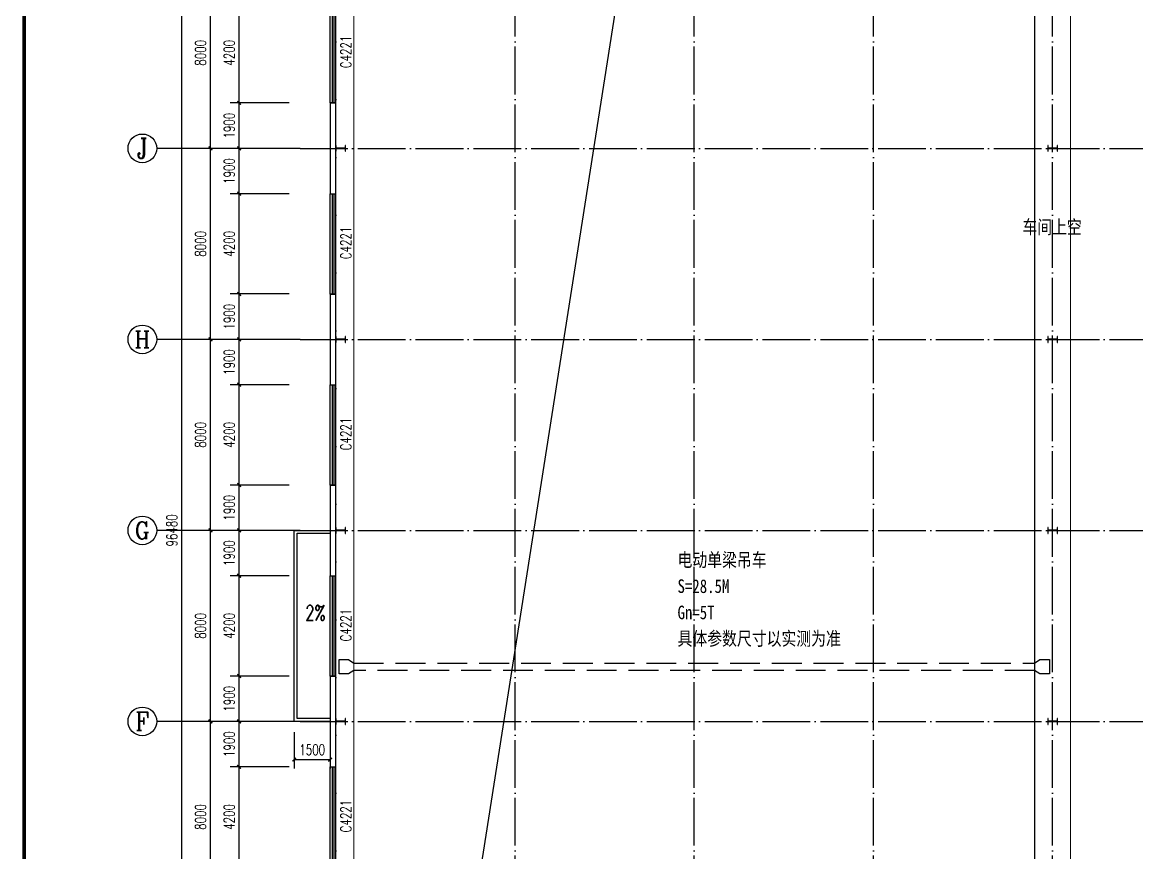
# Model space of a CAD drawing. Extents: x 14586673 to 15379323, y -344170 to -118775.
# Drawn here: x 14772598 to 14819245, y -269718 to -234941 of the extents above; entities that cross this region are included whole.
import ezdxf
from ezdxf.enums import TextEntityAlignment as Align

# ---------------------------------------------------------------- set-up
doc = ezdxf.new("R2010")
doc.units = 0
doc.header["$LTSCALE"] = 1000
doc.header["$MEASUREMENT"] = 0
doc.linetypes.add('DASH', pattern=[0.35, 0.25, -0.1])
doc.linetypes.add('DOTE', pattern=[2.42, 2, -0.2, 0.02, -0.2])
for name, color, linetype in [('AXIS', 3, 'Continuous'), ('AXIS_TEXT', 7, 'Continuous'), ('COLUMN', 2, 'Continuous'), ('DIM_SYMB', 3, 'Continuous'), ('DOTE', 1, 'DOTE'), ('PUB_DIM', 3, 'Continuous'), ('PUB_TEXT', 7, 'Continuous'), ('TK', 4, 'Continuous'), ('WALL-PARAPET', 6, 'Continuous'), ('WINDOW', 4, 'Continuous'), ('WINDOW_TEXT', 7, 'Continuous')]:
    doc.layers.add(name, color=color, linetype=linetype)
doc.styles.add('_TCH_AXIS', font='COMPLEX', dxfattribs={"bigfont": 'GBCBIG'})
doc.styles.add('_TCH_DIM', font='SIMPLEX', dxfattribs={"bigfont": 'GBCBIG'})
doc.styles.add('_TCH_DIM_T3', font='SIMPLEX', dxfattribs={"width": 0.705882, "bigfont": 'GBCBIG'})
doc.styles.add('_TCH_WINDOW', font='SIMPLEX', dxfattribs={"height": 3.5, "bigfont": 'GBCBIG'})
doc.styles.add('COMPLEX', font='COMPLEX')
doc.styles.add('宋体', font='', dxfattribs={"width": 0.8})
doc.styles.get('宋体').set_extended_font_data('SimSun')
doc.dimstyles.new('_TCH_ARCH&&150', dxfattribs={"dimtxt": 446.25, "dimasz": 150, "dimexe": 375, "dimexo": 450, "dimgap": 189.375, "dimtad": 1, "dimdec": 0, "dimzin": 0, "dimdsep": 46, "dimtxsty": '_TCH_DIM_T3', "dimblk": 'ARCHTICK', "dimcen": 0.09, "dimclrt": 7, "dimazin": 2, "dimtfac": 1, "dimtdec": 0, "dimtix": 1, "dimtmove": 2, "dimatfit": 3, "dimfxl": 0, "dimtolj": 1, "dimtzin": 0, "dimarcsym": 0})

# ---------------------------------------------------------------- blocks, each defined once
blk = doc.blocks.new('A$C797E1D2B')
at = {"layer": 'COLUMN'}
h = blk.add_hatch(color=256, dxfattribs=at)
h.paths.add_polyline_path([(125, 400), (250, 400), (250, 388), (130, 388), (130, 200), (125, 200)])
h.paths.add_polyline_path([(0, 400), (125, 400), (125, 200), (120, 200), (120, 388), (0, 388)])
h.paths.add_polyline_path([(0, 12), (120, 12), (120, 200), (125, 200), (125, 0), (0, 0)])
h.paths.add_polyline_path([(125, 200), (130, 200), (130, 12), (250, 12), (250, 0), (125, 0)])
blk.add_lwpolyline([(250, 0), (250, 12), (130, 12), (130, 388), (250, 388), (250, 400), (0, 400), (0, 388), (120, 388), (120, 12), (0, 12), (0, 0)], close=True, dxfattribs=at)
blk = doc.blocks.new('GeYuanFrame_70717211', base_point=(20.09, 4.53))
at = {"layer": 'TK', "const_width": 1}
blk.add_lwpolyline([(45.09, 588.53), (1061.09, 588.53), (1061.09, 14.53), (45.09, 14.53)], close=True, dxfattribs=at)
blk = doc.blocks.new('$TCHSYS$WIN2D')
for p, q in [((-0.5, 0.5), (0.5, 0.5)), ((-0.5, 0.5), (-0.5, -0.5)), ((0.5, 0.5), (0.5, -0.5)), ((0.5, 0.167), (-0.5, 0.167)), ((0.5, -0.167), (-0.5, -0.167)), ((-0.5, -0.5), (0.5, -0.5))]:
    blk.add_line(p, q)
blk = doc.blocks.new('_ArchTick')
at = {"color": 0, "linetype": 'ByBlock', "const_width": 0.4}
blk.add_lwpolyline([(-0.5, -0.5), (0.5, 0.5)], dxfattribs=at)
blk = doc.blocks.new('*D136')
at = {"layer": 'Defpoints', "color": 0}
for p in [(14783983, -264220), (14785483, -264220), (14785483, -265820)]:
    blk.add_point(p, dxfattribs=at)
at = {"layer": 'PUB_DIM', "color": 0, "lineweight": -2}
for p, q in [((14783983, -264670), (14783983, -266195)), ((14785483, -264670), (14785483, -266195)), ((14783983, -265820), (14785483, -265820))]:
    blk.add_line(p, q, dxfattribs=at)
at = {"layer": 'PUB_DIM', "color": 0, "lineweight": -2, "xscale": 150, "yscale": 150, "zscale": 150, "rotation": 180}
blk.add_blockref('_ArchTick', (14783983, -265820), dxfattribs=at)
at = {"layer": 'PUB_DIM', "color": 0, "lineweight": -2, "xscale": 150, "yscale": 150, "zscale": 150}
blk.add_blockref('_ArchTick', (14785483, -265820), dxfattribs=at)
at = {"layer": 'PUB_DIM', "color": 7, "insert": (14784733, -265408), "char_height": 446.2, "attachment_point": 5, "style": '_TCH_DIM_T3'}
blk.add_mtext('\\A1;1500', dxfattribs=at)
blk = doc.blocks.new('_AXISO')
blk.add_circle((0, 0), 0.5)
at = {"layer": 'AXIS_TEXT', "style": 'COMPLEX', "width": 1.041667}
blk.add_attdef('A', text='', height=0.56, dxfattribs=at).set_placement((-0.25, -0.28), (0.25, -0.28), align=Align.FIT)
blk = doc.blocks.new('*D145')
at = {"layer": 'AXIS', "color": 0, "lineweight": -2}
for p, q in [((14783773, -207980), (14778898, -207980)), ((14779273, -304460), (14779273, -207980)), ((14783773, -304460), (14778898, -304460))]:
    blk.add_line(p, q, dxfattribs=at)
at = {"layer": 'Defpoints', "color": 0}
for p in [(14779273, -207980), (14784223, -207980), (14784223, -304460)]:
    blk.add_point(p, dxfattribs=at)
at = {"layer": 'AXIS', "color": 0, "lineweight": -2, "xscale": 150, "yscale": 150, "zscale": 150}
for p, rotation in [((14779273, -207980), 90), ((14779273, -304460), 270)]:
    blk.add_blockref('_ArchTick', p, dxfattribs=dict(at, rotation=rotation))
at = {"layer": 'AXIS', "color": 7, "insert": (14778860, -256220), "char_height": 446.2, "attachment_point": 5, "rotation": 90, "style": '_TCH_DIM_T3'}
blk.add_mtext('\\A1;96480', dxfattribs=at)
blk = doc.blocks.new('*D151')
at = {"layer": 'AXIS', "color": 0, "lineweight": -2}
for p, q in [((14783773, -264220), (14780098, -264220)), ((14780473, -272220), (14780473, -264220)), ((14783773, -272220), (14780098, -272220))]:
    blk.add_line(p, q, dxfattribs=at)
at = {"layer": 'Defpoints', "color": 0}
for p in [(14780473, -264220), (14784223, -264220), (14784223, -272220)]:
    blk.add_point(p, dxfattribs=at)
at = {"layer": 'AXIS', "color": 0, "lineweight": -2, "xscale": 150, "yscale": 150, "zscale": 150}
for p, rotation in [((14780473, -264220), 90), ((14780473, -272220), 270)]:
    blk.add_blockref('_ArchTick', p, dxfattribs=dict(at, rotation=rotation))
at = {"layer": 'AXIS', "color": 7, "insert": (14780060, -268220), "char_height": 446.2, "attachment_point": 5, "rotation": 90, "style": '_TCH_DIM_T3'}
blk.add_mtext('\\A1;8000', dxfattribs=at)
blk = doc.blocks.new('*D152')
at = {"layer": 'AXIS', "color": 0, "lineweight": -2}
for p, q in [((14783773, -256220), (14780098, -256220)), ((14780473, -264220), (14780473, -256220)), ((14783773, -264220), (14780098, -264220))]:
    blk.add_line(p, q, dxfattribs=at)
at = {"layer": 'Defpoints', "color": 0}
for p in [(14780473, -256220), (14784223, -256220), (14784223, -264220)]:
    blk.add_point(p, dxfattribs=at)
at = {"layer": 'AXIS', "color": 0, "lineweight": -2, "xscale": 150, "yscale": 150, "zscale": 150}
for p, rotation in [((14780473, -256220), 90), ((14780473, -264220), 270)]:
    blk.add_blockref('_ArchTick', p, dxfattribs=dict(at, rotation=rotation))
at = {"layer": 'AXIS', "color": 7, "insert": (14780060, -260220), "char_height": 446.2, "attachment_point": 5, "rotation": 90, "style": '_TCH_DIM_T3'}
blk.add_mtext('\\A1;8000', dxfattribs=at)
blk = doc.blocks.new('*D153')
at = {"layer": 'AXIS', "color": 0, "lineweight": -2}
for p, q in [((14783773, -248220), (14780098, -248220)), ((14780473, -256220), (14780473, -248220)), ((14783773, -256220), (14780098, -256220))]:
    blk.add_line(p, q, dxfattribs=at)
at = {"layer": 'Defpoints', "color": 0}
for p in [(14780473, -248220), (14784223, -248220), (14784223, -256220)]:
    blk.add_point(p, dxfattribs=at)
at = {"layer": 'AXIS', "color": 0, "lineweight": -2, "xscale": 150, "yscale": 150, "zscale": 150}
for p, rotation in [((14780473, -248220), 90), ((14780473, -256220), 270)]:
    blk.add_blockref('_ArchTick', p, dxfattribs=dict(at, rotation=rotation))
at = {"layer": 'AXIS', "color": 7, "insert": (14780060, -252220), "char_height": 446.2, "attachment_point": 5, "rotation": 90, "style": '_TCH_DIM_T3'}
blk.add_mtext('\\A1;8000', dxfattribs=at)
blk = doc.blocks.new('*D154')
at = {"layer": 'AXIS', "color": 0, "lineweight": -2}
for p, q in [((14783773, -240220), (14780098, -240220)), ((14780473, -248220), (14780473, -240220)), ((14783773, -248220), (14780098, -248220))]:
    blk.add_line(p, q, dxfattribs=at)
at = {"layer": 'Defpoints', "color": 0}
for p in [(14780473, -240220), (14784223, -240220), (14784223, -248220)]:
    blk.add_point(p, dxfattribs=at)
at = {"layer": 'AXIS', "color": 0, "lineweight": -2, "xscale": 150, "yscale": 150, "zscale": 150}
for p, rotation in [((14780473, -240220), 90), ((14780473, -248220), 270)]:
    blk.add_blockref('_ArchTick', p, dxfattribs=dict(at, rotation=rotation))
at = {"layer": 'AXIS', "color": 7, "insert": (14780060, -244220), "char_height": 446.2, "attachment_point": 5, "rotation": 90, "style": '_TCH_DIM_T3'}
blk.add_mtext('\\A1;8000', dxfattribs=at)
blk = doc.blocks.new('*D155')
at = {"layer": 'AXIS', "color": 0, "lineweight": -2}
for p, q in [((14783773, -232220), (14780098, -232220)), ((14780473, -240220), (14780473, -232220)), ((14783773, -240220), (14780098, -240220))]:
    blk.add_line(p, q, dxfattribs=at)
at = {"layer": 'Defpoints', "color": 0}
for p in [(14780473, -232220), (14784223, -232220), (14784223, -240220)]:
    blk.add_point(p, dxfattribs=at)
at = {"layer": 'AXIS', "color": 0, "lineweight": -2, "xscale": 150, "yscale": 150, "zscale": 150}
for p, rotation in [((14780473, -232220), 90), ((14780473, -240220), 270)]:
    blk.add_blockref('_ArchTick', p, dxfattribs=dict(at, rotation=rotation))
at = {"layer": 'AXIS', "color": 7, "insert": (14780060, -236220), "char_height": 446.2, "attachment_point": 5, "rotation": 90, "style": '_TCH_DIM_T3'}
blk.add_mtext('\\A1;8000', dxfattribs=at)
blk = doc.blocks.new('*D474')
at = {"layer": 'Defpoints', "color": 0}
for p in [(14781673, -266120), (14784223, -266120), (14784223, -270320)]:
    blk.add_point(p, dxfattribs=at)
at = {"layer": 'PUB_DIM', "color": 0, "lineweight": -2}
for p, q in [((14783773, -266120), (14781298, -266120)), ((14781673, -270320), (14781673, -266120)), ((14783773, -270320), (14781298, -270320))]:
    blk.add_line(p, q, dxfattribs=at)
at = {"layer": 'PUB_DIM', "color": 0, "lineweight": -2, "xscale": 150, "yscale": 150, "zscale": 150}
for p, rotation in [((14781673, -266120), 90), ((14781673, -270320), 270)]:
    blk.add_blockref('_ArchTick', p, dxfattribs=dict(at, rotation=rotation))
at = {"layer": 'PUB_DIM', "color": 7, "insert": (14781260, -268220), "char_height": 446.2, "attachment_point": 5, "rotation": 90, "style": '_TCH_DIM_T3'}
blk.add_mtext('\\A1;4200', dxfattribs=at)
blk = doc.blocks.new('*D475')
at = {"layer": 'Defpoints', "color": 0}
for p in [(14781673, -264220), (14784223, -264220), (14784223, -266120)]:
    blk.add_point(p, dxfattribs=at)
at = {"layer": 'PUB_DIM', "color": 0, "lineweight": -2}
for p, q in [((14783773, -264220), (14781298, -264220)), ((14781673, -266120), (14781673, -264220)), ((14783773, -266120), (14781298, -266120))]:
    blk.add_line(p, q, dxfattribs=at)
at = {"layer": 'PUB_DIM', "color": 0, "lineweight": -2, "xscale": 150, "yscale": 150, "zscale": 150}
for p, rotation in [((14781673, -264220), 90), ((14781673, -266120), 270)]:
    blk.add_blockref('_ArchTick', p, dxfattribs=dict(at, rotation=rotation))
at = {"layer": 'PUB_DIM', "color": 7, "insert": (14781260, -265170), "char_height": 446.2, "attachment_point": 5, "rotation": 90, "style": '_TCH_DIM_T3'}
blk.add_mtext('\\A1;1900', dxfattribs=at)
blk = doc.blocks.new('*D476')
at = {"layer": 'Defpoints', "color": 0}
for p in [(14781673, -262320), (14784223, -262320), (14784223, -264220)]:
    blk.add_point(p, dxfattribs=at)
at = {"layer": 'PUB_DIM', "color": 0, "lineweight": -2}
for p, q in [((14783773, -262320), (14781298, -262320)), ((14781673, -264220), (14781673, -262320)), ((14783773, -264220), (14781298, -264220))]:
    blk.add_line(p, q, dxfattribs=at)
at = {"layer": 'PUB_DIM', "color": 0, "lineweight": -2, "xscale": 150, "yscale": 150, "zscale": 150}
for p, rotation in [((14781673, -262320), 90), ((14781673, -264220), 270)]:
    blk.add_blockref('_ArchTick', p, dxfattribs=dict(at, rotation=rotation))
at = {"layer": 'PUB_DIM', "color": 7, "insert": (14781260, -263270), "char_height": 446.2, "attachment_point": 5, "rotation": 90, "style": '_TCH_DIM_T3'}
blk.add_mtext('\\A1;1900', dxfattribs=at)
blk = doc.blocks.new('*D477')
at = {"layer": 'Defpoints', "color": 0}
for p in [(14781673, -258120), (14784223, -258120), (14784223, -262320)]:
    blk.add_point(p, dxfattribs=at)
at = {"layer": 'PUB_DIM', "color": 0, "lineweight": -2}
for p, q in [((14783773, -258120), (14781298, -258120)), ((14781673, -262320), (14781673, -258120)), ((14783773, -262320), (14781298, -262320))]:
    blk.add_line(p, q, dxfattribs=at)
at = {"layer": 'PUB_DIM', "color": 0, "lineweight": -2, "xscale": 150, "yscale": 150, "zscale": 150}
for p, rotation in [((14781673, -258120), 90), ((14781673, -262320), 270)]:
    blk.add_blockref('_ArchTick', p, dxfattribs=dict(at, rotation=rotation))
at = {"layer": 'PUB_DIM', "color": 7, "insert": (14781260, -260220), "char_height": 446.2, "attachment_point": 5, "rotation": 90, "style": '_TCH_DIM_T3'}
blk.add_mtext('\\A1;4200', dxfattribs=at)
blk = doc.blocks.new('*D478')
at = {"layer": 'Defpoints', "color": 0}
for p in [(14781673, -256220), (14784223, -256220), (14784223, -258120)]:
    blk.add_point(p, dxfattribs=at)
at = {"layer": 'PUB_DIM', "color": 0, "lineweight": -2}
for p, q in [((14783773, -256220), (14781298, -256220)), ((14781673, -258120), (14781673, -256220)), ((14783773, -258120), (14781298, -258120))]:
    blk.add_line(p, q, dxfattribs=at)
at = {"layer": 'PUB_DIM', "color": 0, "lineweight": -2, "xscale": 150, "yscale": 150, "zscale": 150}
for p, rotation in [((14781673, -256220), 90), ((14781673, -258120), 270)]:
    blk.add_blockref('_ArchTick', p, dxfattribs=dict(at, rotation=rotation))
at = {"layer": 'PUB_DIM', "color": 7, "insert": (14781260, -257170), "char_height": 446.2, "attachment_point": 5, "rotation": 90, "style": '_TCH_DIM_T3'}
blk.add_mtext('\\A1;1900', dxfattribs=at)
blk = doc.blocks.new('*D479')
at = {"layer": 'Defpoints', "color": 0}
for p in [(14781673, -254320), (14784223, -254320), (14784223, -256220)]:
    blk.add_point(p, dxfattribs=at)
at = {"layer": 'PUB_DIM', "color": 0, "lineweight": -2}
for p, q in [((14783773, -254320), (14781298, -254320)), ((14781673, -256220), (14781673, -254320)), ((14783773, -256220), (14781298, -256220))]:
    blk.add_line(p, q, dxfattribs=at)
at = {"layer": 'PUB_DIM', "color": 0, "lineweight": -2, "xscale": 150, "yscale": 150, "zscale": 150}
for p, rotation in [((14781673, -254320), 90), ((14781673, -256220), 270)]:
    blk.add_blockref('_ArchTick', p, dxfattribs=dict(at, rotation=rotation))
at = {"layer": 'PUB_DIM', "color": 7, "insert": (14781260, -255270), "char_height": 446.2, "attachment_point": 5, "rotation": 90, "style": '_TCH_DIM_T3'}
blk.add_mtext('\\A1;1900', dxfattribs=at)
blk = doc.blocks.new('*D480')
at = {"layer": 'Defpoints', "color": 0}
for p in [(14781673, -250120), (14784223, -250120), (14784223, -254320)]:
    blk.add_point(p, dxfattribs=at)
at = {"layer": 'PUB_DIM', "color": 0, "lineweight": -2}
for p, q in [((14783773, -250120), (14781298, -250120)), ((14781673, -254320), (14781673, -250120)), ((14783773, -254320), (14781298, -254320))]:
    blk.add_line(p, q, dxfattribs=at)
at = {"layer": 'PUB_DIM', "color": 0, "lineweight": -2, "xscale": 150, "yscale": 150, "zscale": 150}
for p, rotation in [((14781673, -250120), 90), ((14781673, -254320), 270)]:
    blk.add_blockref('_ArchTick', p, dxfattribs=dict(at, rotation=rotation))
at = {"layer": 'PUB_DIM', "color": 7, "insert": (14781260, -252220), "char_height": 446.2, "attachment_point": 5, "rotation": 90, "style": '_TCH_DIM_T3'}
blk.add_mtext('\\A1;4200', dxfattribs=at)
blk = doc.blocks.new('*D481')
at = {"layer": 'Defpoints', "color": 0}
for p in [(14781673, -248220), (14784223, -248220), (14784223, -250120)]:
    blk.add_point(p, dxfattribs=at)
at = {"layer": 'PUB_DIM', "color": 0, "lineweight": -2}
for p, q in [((14783773, -248220), (14781298, -248220)), ((14781673, -250120), (14781673, -248220)), ((14783773, -250120), (14781298, -250120))]:
    blk.add_line(p, q, dxfattribs=at)
at = {"layer": 'PUB_DIM', "color": 0, "lineweight": -2, "xscale": 150, "yscale": 150, "zscale": 150}
for p, rotation in [((14781673, -248220), 90), ((14781673, -250120), 270)]:
    blk.add_blockref('_ArchTick', p, dxfattribs=dict(at, rotation=rotation))
at = {"layer": 'PUB_DIM', "color": 7, "insert": (14781260, -249170), "char_height": 446.2, "attachment_point": 5, "rotation": 90, "style": '_TCH_DIM_T3'}
blk.add_mtext('\\A1;1900', dxfattribs=at)
blk = doc.blocks.new('*D482')
at = {"layer": 'Defpoints', "color": 0}
for p in [(14781673, -246320), (14784223, -246320), (14784223, -248220)]:
    blk.add_point(p, dxfattribs=at)
at = {"layer": 'PUB_DIM', "color": 0, "lineweight": -2}
for p, q in [((14783773, -246320), (14781298, -246320)), ((14781673, -248220), (14781673, -246320)), ((14783773, -248220), (14781298, -248220))]:
    blk.add_line(p, q, dxfattribs=at)
at = {"layer": 'PUB_DIM', "color": 0, "lineweight": -2, "xscale": 150, "yscale": 150, "zscale": 150}
for p, rotation in [((14781673, -246320), 90), ((14781673, -248220), 270)]:
    blk.add_blockref('_ArchTick', p, dxfattribs=dict(at, rotation=rotation))
at = {"layer": 'PUB_DIM', "color": 7, "insert": (14781260, -247270), "char_height": 446.2, "attachment_point": 5, "rotation": 90, "style": '_TCH_DIM_T3'}
blk.add_mtext('\\A1;1900', dxfattribs=at)
blk = doc.blocks.new('*D483')
at = {"layer": 'Defpoints', "color": 0}
for p in [(14781673, -242120), (14784223, -242120), (14784223, -246320)]:
    blk.add_point(p, dxfattribs=at)
at = {"layer": 'PUB_DIM', "color": 0, "lineweight": -2}
for p, q in [((14783773, -242120), (14781298, -242120)), ((14781673, -246320), (14781673, -242120)), ((14783773, -246320), (14781298, -246320))]:
    blk.add_line(p, q, dxfattribs=at)
at = {"layer": 'PUB_DIM', "color": 0, "lineweight": -2, "xscale": 150, "yscale": 150, "zscale": 150}
for p, rotation in [((14781673, -242120), 90), ((14781673, -246320), 270)]:
    blk.add_blockref('_ArchTick', p, dxfattribs=dict(at, rotation=rotation))
at = {"layer": 'PUB_DIM', "color": 7, "insert": (14781260, -244220), "char_height": 446.2, "attachment_point": 5, "rotation": 90, "style": '_TCH_DIM_T3'}
blk.add_mtext('\\A1;4200', dxfattribs=at)
blk = doc.blocks.new('*D484')
at = {"layer": 'Defpoints', "color": 0}
for p in [(14781673, -240220), (14784223, -240220), (14784223, -242120)]:
    blk.add_point(p, dxfattribs=at)
at = {"layer": 'PUB_DIM', "color": 0, "lineweight": -2}
for p, q in [((14783773, -240220), (14781298, -240220)), ((14781673, -242120), (14781673, -240220)), ((14783773, -242120), (14781298, -242120))]:
    blk.add_line(p, q, dxfattribs=at)
at = {"layer": 'PUB_DIM', "color": 0, "lineweight": -2, "xscale": 150, "yscale": 150, "zscale": 150}
for p, rotation in [((14781673, -240220), 90), ((14781673, -242120), 270)]:
    blk.add_blockref('_ArchTick', p, dxfattribs=dict(at, rotation=rotation))
at = {"layer": 'PUB_DIM', "color": 7, "insert": (14781260, -241170), "char_height": 446.2, "attachment_point": 5, "rotation": 90, "style": '_TCH_DIM_T3'}
blk.add_mtext('\\A1;1900', dxfattribs=at)
blk = doc.blocks.new('*D485')
at = {"layer": 'Defpoints', "color": 0}
for p in [(14781673, -238320), (14784223, -238320), (14784223, -240220)]:
    blk.add_point(p, dxfattribs=at)
at = {"layer": 'PUB_DIM', "color": 0, "lineweight": -2}
for p, q in [((14783773, -238320), (14781298, -238320)), ((14781673, -240220), (14781673, -238320)), ((14783773, -240220), (14781298, -240220))]:
    blk.add_line(p, q, dxfattribs=at)
at = {"layer": 'PUB_DIM', "color": 0, "lineweight": -2, "xscale": 150, "yscale": 150, "zscale": 150}
for p, rotation in [((14781673, -238320), 90), ((14781673, -240220), 270)]:
    blk.add_blockref('_ArchTick', p, dxfattribs=dict(at, rotation=rotation))
at = {"layer": 'PUB_DIM', "color": 7, "insert": (14781260, -239270), "char_height": 446.2, "attachment_point": 5, "rotation": 90, "style": '_TCH_DIM_T3'}
blk.add_mtext('\\A1;1900', dxfattribs=at)
blk = doc.blocks.new('*D486')
at = {"layer": 'Defpoints', "color": 0}
for p in [(14781673, -234120), (14784223, -234120), (14784223, -238320)]:
    blk.add_point(p, dxfattribs=at)
at = {"layer": 'PUB_DIM', "color": 0, "lineweight": -2}
for p, q in [((14783773, -234120), (14781298, -234120)), ((14781673, -238320), (14781673, -234120)), ((14783773, -238320), (14781298, -238320))]:
    blk.add_line(p, q, dxfattribs=at)
at = {"layer": 'PUB_DIM', "color": 0, "lineweight": -2, "xscale": 150, "yscale": 150, "zscale": 150}
for p, rotation in [((14781673, -234120), 90), ((14781673, -238320), 270)]:
    blk.add_blockref('_ArchTick', p, dxfattribs=dict(at, rotation=rotation))
at = {"layer": 'PUB_DIM', "color": 7, "insert": (14781260, -236220), "char_height": 446.2, "attachment_point": 5, "rotation": 90, "style": '_TCH_DIM_T3'}
blk.add_mtext('\\A1;4200', dxfattribs=at)

msp = doc.modelspace()

# ---------------------------------------------------------------- linework, layer by layer
at = {"linetype": 'DASH', "ltscale": 5, "const_width": 50}
for points in [[(14786472.6, -304220.3), (14786472.6, -208220.3)], [(14814972.6, -304220.3), (14814972.6, -208220.3)], [(14816472.6, -304220.3), (14816472.6, -208220.3)]]:
    msp.add_lwpolyline(points, dxfattribs=at)
at = {"ltscale": 0.5}
for points in [[(14844972.6, -208220.3), (14799022.6, -224220.3), (14786472.6, -304220.3)], [(14785482.6, -264220.3), (14783982.6, -264220.3), (14783982.6, -256220.3), (14785482.6, -256220.3)], [(14785482.6, -264100.3), (14784102.6, -264100.3), (14784102.6, -256340.3), (14785482.6, -256340.3)]]:
    msp.add_lwpolyline(points, dxfattribs=at)
at = {"color": 4, "linetype": 'DASH', "ltscale": 5}
msp.add_lwpolyline([(14814972.6, -261781.2), (14815188.2, -261631.2), (14815588.2, -261631.2), (14815588.2, -262231.2), (14815188.2, -262231.2), (14814972.6, -262081.2), (14786472.6, -262081.2), (14786256.9, -262231.2), (14785856.9, -262231.2), (14785856.9, -261631.2), (14786256.9, -261631.2), (14786472.6, -261781.2)], close=True, dxfattribs=at)
at = {"layer": 'AXIS'}
for p, q in [((14784222.6, -240220.3), (14778222.6, -240220.3)), ((14784222.6, -248220.3), (14778222.6, -248220.3)), ((14784222.6, -256220.3), (14778222.6, -256220.3)), ((14784222.6, -264220.3), (14778222.6, -264220.3))]:
    msp.add_line(p, q, dxfattribs=at)
at = {"layer": 'DIM_SYMB'}
msp.add_lwpolyline([(14785402.6, -260220.3, 0, 0, 0), (14784752.6, -260220.3, 120, 0, 0), (14784302.6, -260220.3, 0, 0, 0)], format="xyseb", dxfattribs=at)
at = {"layer": 'DOTE'}
for p, q in [((14785722.6, -305720.3), (14785722.6, -206720.3)), ((14793222.6, -305720.3), (14793222.6, -206720.3)), ((14800722.6, -305720.3), (14800722.6, -206720.3)), ((14808222.6, -305720.3), (14808222.6, -206720.3)), ((14815722.6, -305720.3), (14815722.6, -206720.3)), ((14784222.6, -240220.3), (14847222.6, -240220.3)), ((14784222.6, -248220.3), (14847222.6, -248220.3)), ((14784222.6, -256220.3), (14847222.6, -256220.3)), ((14784222.6, -264220.3), (14847222.6, -264220.3))]:
    msp.add_line(p, q, dxfattribs=at)
at = {"layer": 'WALL-PARAPET'}
for p, q in [((14785482.6, -238320.3), (14785482.6, -242120.3)), ((14785722.6, -238320.3), (14785482.6, -238320.3)), ((14785722.6, -242120.3), (14785722.6, -238320.3)), ((14785482.6, -242120.3), (14785722.6, -242120.3)), ((14785482.6, -246320.3), (14785482.6, -250120.3)), ((14785722.6, -246320.3), (14785482.6, -246320.3)), ((14785722.6, -250120.3), (14785722.6, -246320.3)), ((14785482.6, -250120.3), (14785722.6, -250120.3)), ((14785482.6, -254320.3), (14785482.6, -258120.3)), ((14785722.6, -254320.3), (14785482.6, -254320.3)), ((14785722.6, -258120.3), (14785722.6, -254320.3)), ((14785482.6, -258120.3), (14785722.6, -258120.3)), ((14785482.6, -262320.3), (14785482.6, -266120.3)), ((14785722.6, -262320.3), (14785482.6, -262320.3)), ((14785722.6, -266120.3), (14785722.6, -262320.3)), ((14785482.6, -266120.3), (14785722.6, -266120.3))]:
    msp.add_line(p, q, dxfattribs=at)

# ---------------------------------------------------------------- block references
at = {"xscale": 150, "yscale": 150, "zscale": 150, "rotation": 270}
msp.add_blockref('GeYuanFrame_70717211', (14771172.6, -181520.3), dxfattribs=at)
at = {"rotation": 270}
for p in [(14785722.6, -240095.3), (14815522.6, -240095.3), (14785722.6, -248095.3), (14815522.6, -248095.3), (14785722.6, -256095.3), (14815522.6, -256095.3), (14785722.6, -264095.3), (14815522.6, -264095.3)]:
    msp.add_blockref('A$C797E1D2B', p, dxfattribs=at)
at = {"layer": 'AXIS'}
ref = msp.add_blockref('_AXISO', (14777622.6, -240220.3), dxfattribs=dict(at, xscale=1200, yscale=1200, zscale=1200))
ref.add_attrib('A', 'J', dxfattribs={"layer": 'AXIS_TEXT', "ltscale": 0.5, "height": 850.4, "style": '_TCH_AXIS'}).set_placement((14777399.9, -240645.5), (14777845.3, -240645.5), align=Align.FIT)
ref = msp.add_blockref('_AXISO', (14777622.6, -248220.3), dxfattribs=dict(at, xscale=1200, yscale=1200, zscale=1200))
ref.add_attrib('A', 'H', dxfattribs={"layer": 'AXIS_TEXT', "ltscale": 0.5, "height": 695.2, "style": '_TCH_AXIS'}).set_placement((14777291.5, -248567.9), (14777953.6, -248567.9), align=Align.FIT)
ref = msp.add_blockref('_AXISO', (14777622.6, -256220.3), dxfattribs=dict(at, xscale=1200, yscale=1200, zscale=1200))
ref.add_attrib('A', 'G', dxfattribs={"layer": 'AXIS_TEXT', "ltscale": 0.5, "height": 728.9, "style": '_TCH_AXIS'}).set_placement((14777310.2, -256584.8), (14777935, -256584.8), align=Align.FIT)
ref = msp.add_blockref('_AXISO', (14777622.6, -264220.3), dxfattribs=dict(at, xscale=1200, yscale=1200, zscale=1200))
ref.add_attrib('A', 'F', dxfattribs={"layer": 'AXIS_TEXT', "ltscale": 0.5, "height": 763.6, "style": '_TCH_AXIS'}).set_placement((14777331.7, -264602.2), (14777913.5, -264602.2), align=Align.FIT)
at = {"layer": 'WINDOW'}
ref = msp.add_blockref('$TCHSYS$WIN2D', (14785602.6, -236220.3), dxfattribs=dict(at, xscale=-4200, yscale=-240, zscale=-4200, rotation=270))
ref.add_attrib('A', 'C4221', (14786365.5, -236865.3), dxfattribs={"layer": 'WINDOW_TEXT', "ltscale": 0.5, "height": 446.25, "rotation": 90, "style": '_TCH_WINDOW', "width": 0.705882})
ref = msp.add_blockref('$TCHSYS$WIN2D', (14785602.6, -244220.3), dxfattribs=dict(at, xscale=-4200, yscale=-240, zscale=-4200, rotation=270))
ref.add_attrib('A', 'C4221', (14786365.5, -244865.3), dxfattribs={"layer": 'WINDOW_TEXT', "ltscale": 0.5, "height": 446.25, "rotation": 90, "style": '_TCH_WINDOW', "width": 0.705882})
ref = msp.add_blockref('$TCHSYS$WIN2D', (14785602.6, -252220.3), dxfattribs=dict(at, xscale=-4200, yscale=-240, zscale=-4200, rotation=270))
ref.add_attrib('A', 'C4221', (14786365.5, -252865.3), dxfattribs={"layer": 'WINDOW_TEXT', "ltscale": 0.5, "height": 446.25, "rotation": 90, "style": '_TCH_WINDOW', "width": 0.705882})
ref = msp.add_blockref('$TCHSYS$WIN2D', (14785602.6, -260220.3), dxfattribs=dict(at, xscale=-4200, yscale=-240, zscale=-4200, rotation=270))
ref.add_attrib('A', 'C4221', (14786365.5, -260865.3), dxfattribs={"layer": 'WINDOW_TEXT', "ltscale": 0.5, "height": 446.25, "rotation": 90, "style": '_TCH_WINDOW', "width": 0.705882})
ref = msp.add_blockref('$TCHSYS$WIN2D', (14785602.6, -268220.3), dxfattribs=dict(at, xscale=-4200, yscale=-240, zscale=-4200, rotation=270))
ref.add_attrib('A', 'C4221', (14786365.5, -268865.3), dxfattribs={"layer": 'WINDOW_TEXT', "ltscale": 0.5, "height": 446.25, "rotation": 90, "style": '_TCH_WINDOW', "width": 0.705882})

# ---------------------------------------------------------------- texts
at = {"layer": 'PUB_TEXT'}
for s, height, style, width, p in [('车间上空', 569.62, '宋体', 0.8, (14814459.3, -243799)), ('电动单梁吊车', 569.62, '宋体', 0.8, (14800024.1, -257739.6)), ('S=28.5M', 569.62, '宋体', 0.8, (14800024.1, -258839.6)), ('2%%%', 637.5, '_TCH_DIM', 0.705882, (14784445.4, -259995.3)), ('Gn=5T', 569.62, '宋体', 0.8, (14800024.1, -259939.6)), ('具体参数尺寸以实测为准', 569.62, '宋体', 0.8, (14800024.1, -261034.1))]:
    msp.add_text(s, height=height, dxfattribs=dict(at, style=style, width=width)).set_placement(p)

# ---------------------------------------------------------------- dimensions: what is measured, and where the dimension line sits
at = {"layer": 'AXIS'}
for p1, p2, distance, text, picture, middle in [((14784222.6, -304460.3), (14784222.6, -207980.3), 4950, '96480', '*D145', (14778860.1, -256220.3)), ((14784222.6, -240220.3), (14784222.6, -232220.3), 3750, '8000', '*D155', (14780060.1, -236220.3)), ((14784222.6, -248220.3), (14784222.6, -240220.3), 3750, '8000', '*D154', (14780060.1, -244220.3)), ((14784222.6, -256220.3), (14784222.6, -248220.3), 3750, '8000', '*D153', (14780060.1, -252220.3)), ((14784222.6, -264220.3), (14784222.6, -256220.3), 3750, '8000', '*D152', (14780060.1, -260220.3)), ((14784222.6, -272220.3), (14784222.6, -264220.3), 3750, '8000', '*D151', (14780060.1, -268220.3))]:
    dim = msp.add_aligned_dim(p1=p1, p2=p2, distance=distance, text=text, dimstyle='_TCH_ARCH&&150', dxfattribs=at)
    dim.commit()
    dim.dimension.update_dxf_attribs({"geometry": picture, "text_midpoint": middle})
at = {"layer": 'PUB_DIM'}
for p1, p2, distance, text, picture, middle in [((14784222.6, -238320.3), (14784222.6, -234120.3), 2550, '4200', '*D486', (14781260.1, -236220.3)), ((14784222.6, -240220.3), (14784222.6, -238320.3), 2550, '1900', '*D485', (14781260.1, -239270.3)), ((14784222.6, -242120.3), (14784222.6, -240220.3), 2550, '1900', '*D484', (14781260.1, -241170.3)), ((14784222.6, -246320.3), (14784222.6, -242120.3), 2550, '4200', '*D483', (14781260.1, -244220.3)), ((14784222.6, -248220.3), (14784222.6, -246320.3), 2550, '1900', '*D482', (14781260.1, -247270.3)), ((14784222.6, -250120.3), (14784222.6, -248220.3), 2550, '1900', '*D481', (14781260.1, -249170.3)), ((14784222.6, -254320.3), (14784222.6, -250120.3), 2550, '4200', '*D480', (14781260.1, -252220.3)), ((14784222.6, -256220.3), (14784222.6, -254320.3), 2550, '1900', '*D479', (14781260.1, -255270.3)), ((14784222.6, -258120.3), (14784222.6, -256220.3), 2550, '1900', '*D478', (14781260.1, -257170.3)), ((14784222.6, -262320.3), (14784222.6, -258120.3), 2550, '4200', '*D477', (14781260.1, -260220.3)), ((14784222.6, -264220.3), (14784222.6, -262320.3), 2550, '1900', '*D476', (14781260.1, -263270.3)), ((14784222.6, -266120.3), (14784222.6, -264220.3), 2550, '1900', '*D475', (14781260.1, -265170.3)), ((14783982.6, -264220.3), (14785482.6, -264220.3), -1600, '1500', '*D136', (14784732.6, -265407.8)), ((14784222.6, -270320.3), (14784222.6, -266120.3), 2550, '4200', '*D474', (14781260.1, -268220.3))]:
    dim = msp.add_aligned_dim(p1=p1, p2=p2, distance=distance, text=text, dimstyle='_TCH_ARCH&&150', dxfattribs=at)
    dim.commit()
    dim.dimension.update_dxf_attribs({"geometry": picture, "text_midpoint": middle})

doc.saveas('drawing.dxf')
